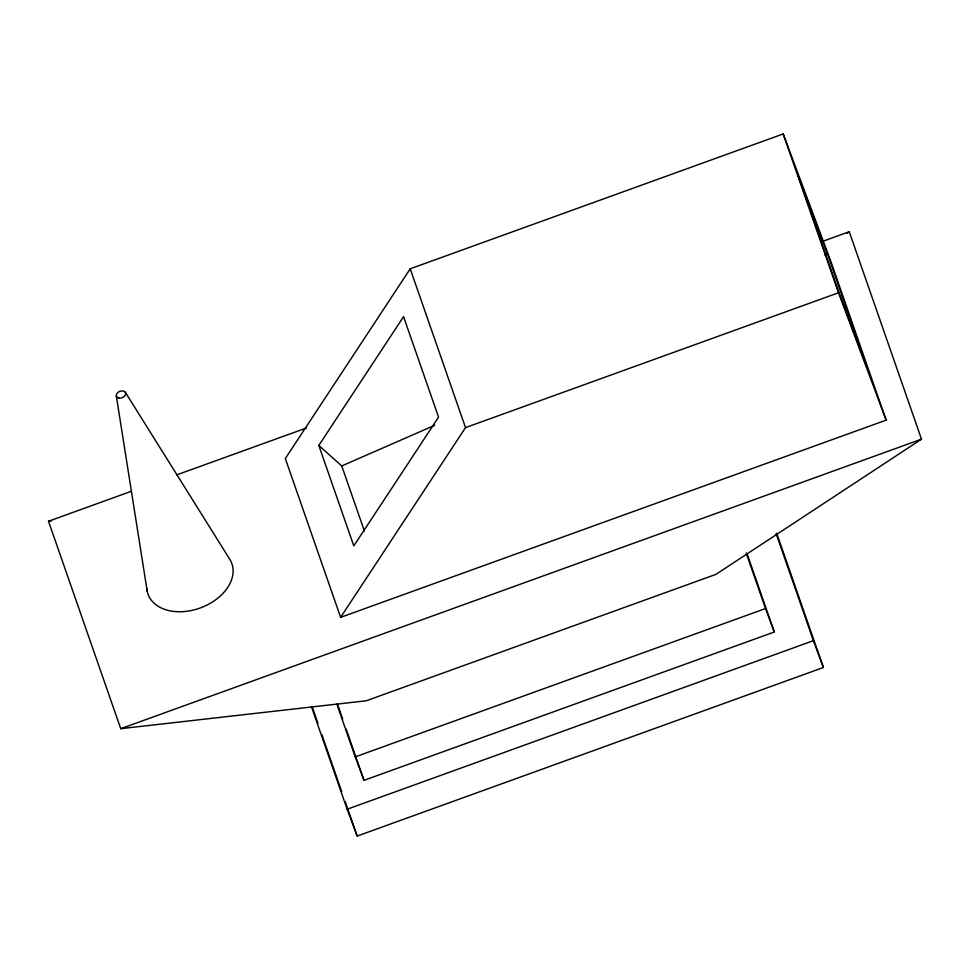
<?xml version="1.0" encoding="UTF-8"?>
<svg xmlns="http://www.w3.org/2000/svg" width="970" height="970" viewBox="0 0 970 970"><rect width="100%" height="100%" fill="white"/><g stroke="black" fill="none" stroke-linecap="round" stroke-linejoin="round"><path stroke-width="1.45" d="M410.213 268.799L285.325 458.543L340.628 617.356L886.131 420.143L830.817 261.318L783.202 133.945L410.213 268.799L465.515 427.624L340.628 617.356M318.803 445.436L403.568 316.656L438.561 417.136L353.795 545.916L318.803 445.436L341.743 465.952L364.405 531.051M846.737 233.382L849.259 231.733L921.5 439.167L716.005 574.337L366.333 700.764L120.741 728.676L48.5 521.242L131.144 491.353M341.743 465.952L434.693 425.296M824.561 254.795L827.337 253.582L798.516 176.492L838.019 289.933L866.84 367.024L827.337 253.582M176.734 474.876L306.399 428M823.615 240.996L849.259 231.733M465.515 427.624L838.504 292.77L783.202 133.945M120.741 728.676L921.5 439.167M746.985 553.567L774.29 632.003L364.005 780.341L355.226 756.879L765.524 608.542L746.148 552.924M776.691 533.27L823.421 667.493L357.19 836.055L347.163 809.235L813.394 640.673L776.109 533.585M48.5 521.242L51.495 520.89M125.36 392.329L229.538 558.926A44.62 30.882 -20.5 0 1 199.99 608.081A44.62 30.882 -20.5 0 1 146.846 588.681M838.504 292.77L886.131 420.143M813.394 640.673L823.421 667.493M765.524 608.542L774.29 632.003M337.681 704.753L342.652 719.012M346.12 729.003L364.005 780.341M336.857 704.111L355.226 756.879M312.437 707.542L317.905 723.256M321.882 734.678L341.767 791.787M345.259 801.79L357.19 836.055M311.358 706.427L347.163 809.235M116.315 395.893L147.234 591.361M119.261 398.1A4.911 3.395 -20.5 0 0 125.7 393.141A4.911 3.395 -20.5 0 0 118.049 392.304A4.911 3.395 -20.5 0 0 119.261 398.1"/></g></svg>
